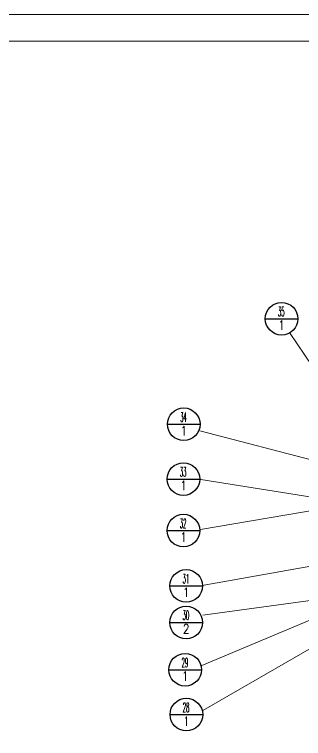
# Model space of a CAD drawing. Header units: millimetres. Extents: x 348 to 7549, y -2121 to -1262.
# Drawn here: x 945.6 to 1054, y -1534 to -1262.2 of the extents above; entities that cross this region are included whole.
import ezdxf
from ezdxf.enums import TextEntityAlignment as Align

# ---------------------------------------------------------------- set-up
doc = ezdxf.new("R2010")
doc.units = ezdxf.units.MM
doc.header["$LTSCALE"] = 46.255
doc.layers.get('0').update_dxf_attribs({"linetype": 'CONTINUOUS'})
for name, color, linetype, lineweight in [('dim', 82, 'CONTINUOUS', 9), ('图框_内框线', 5, 'CONTINUOUS', 13), ('图框_外框线', 7, 'CONTINUOUS', 13)]:
    doc.layers.add(name, color=color, linetype=linetype, lineweight=lineweight)
doc.styles.add('ROMANC', font='romanc.shx', dxfattribs={"bigfont": 'gbcbig.shx'})
doc.styles.get("Standard").update_dxf_attribs({"font": 'txt', "width": 0.85, "bigfont": 'gbcbig.shx'})
doc.dimstyles.new('YanXiu', dxfattribs={"dimtxt": 2.5, "dimasz": 2.2, "dimexe": 0.66, "dimexo": 0.66, "dimgap": 0.66, "dimtad": 0, "dimtoh": 1, "dimdsep": 46, "dimtxsty": 'ROMANC', "dimcen": 0, "dimclrd": 256, "dimclre": 131, "dimclrt": 42, "dimazin": 2, "dimtfac": 1, "dimtofl": 0, "dimtmove": 0, "dimatfit": 3, "dimfxl": 1, "dimlwd": 5, "dimlwe": 5, "dimarcsym": 0})

msp = doc.modelspace()

# ---------------------------------------------------------------- linework, layer by layer
at = {"color": 2, "linetype": 'Continuous'}
for p, q in [((1039.64242, -1376.40268), (1051.88872, -1376.40268)), ((1002.94978, -1416.04345), (1015.19608, -1416.04345)), ((1002.81333, -1436.60223), (1015.05963, -1436.60223)), ((1002.81333, -1455.95395), (1015.05963, -1455.95395)), ((1003.86749, -1476.71177), (1016.11379, -1476.71177)), ((1003.86749, -1490.45523), (1016.11379, -1490.45523)), ((1003.48317, -1508.19552), (1015.72947, -1508.19552)), ((1003.92415, -1525.0404), (1016.17045, -1525.0404))]:
    msp.add_line(p, q, dxfattribs=at)
for centre in [(1045.76557, -1376.40268), (1009.07293, -1416.04345), (1008.93648, -1436.60223), (1008.93648, -1455.95395), (1009.99064, -1476.71177), (1009.99064, -1490.45523), (1009.60632, -1508.19552), (1010.0473, -1525.0404)]:
    msp.add_circle(centre, 6.12315, dxfattribs=at)
at = {"layer": '图框_内框线'}
msp.add_lwpolyline([(373.24305, -2093.1601), (1527.24305, -2093.1601), (1527.24305, -1272.1601), (373.24305, -1272.1601)], close=True, dxfattribs=at)
at = {"layer": '图框_外框线'}
msp.add_lwpolyline([(348.24305, -2103.1601), (1537.24305, -2103.1601), (1537.24305, -1262.1601), (348.24305, -1262.1601)], close=True, dxfattribs=at)

# ---------------------------------------------------------------- texts
at = {"color": 2, "linetype": 'Continuous'}
for s, height, width, p, p2 in [('35', 3.498943, 0.42, (1044.43615, -1375.46416), (1046.88541, -1375.46416)), ('1', 3.49894, 2.1, (1044.53638, -1380.5759), (1046.98564, -1380.5759)), ('34', 3.498943, 0.42, (1007.74352, -1415.10493), (1010.19278, -1415.10493)), ('1', 3.49894, 2.1, (1007.84375, -1420.21667), (1010.29301, -1420.21667)), ('33', 3.498943, 0.42, (1007.60706, -1435.66371), (1010.05632, -1435.66371)), ('1', 3.49894, 2.1, (1007.70729, -1440.77545), (1010.15655, -1440.77545)), ('32', 3.498943, 0.42, (1007.60706, -1455.01543), (1010.05632, -1455.01543)), ('1', 3.49894, 2.1, (1007.70729, -1460.12717), (1010.15655, -1460.12717)), ('31', 3.498943, 0.525, (1008.66122, -1475.77325), (1011.11048, -1475.77325)), ('1', 3.49894, 2.1, (1008.76145, -1480.88499), (1011.21071, -1480.88499)), ('30', 3.498943, 0.466667, (1008.66122, -1489.51671), (1011.11048, -1489.51671)), ('2', 3.49894, 1.05, (1008.76145, -1494.62845), (1011.21071, -1494.62845)), ('29', 3.498943, 0.42, (1008.27691, -1507.257), (1010.72617, -1507.257)), ('1', 3.49894, 2.1, (1008.37714, -1512.36874), (1010.8264, -1512.36874)), ('28', 3.498943, 0.42, (1008.71789, -1524.10188), (1011.16715, -1524.10188)), ('1', 3.49894, 2.1, (1008.81812, -1529.21362), (1011.26738, -1529.21362))]:
    msp.add_text(s, height=height, dxfattribs=dict(at, width=width)).set_placement(p, p2, align=Align.FIT)

# ---------------------------------------------------------------- leaders
at = {"layer": 'dim'}
for points in [[(1068.64965, -1411.15604), (1048.77402, -1381.51099)], [(1074.41993, -1433.99054), (1015.0778, -1418.51824)], [(1063.2745, -1444.35552), (1015.46318, -1436.81419)], [(1068.89329, -1446.39534), (1015.32961, -1455.59623)], [(1072.33568, -1466.59296), (1015.98085, -1476.51185)], [(1071.06875, -1480.20223), (1016.26888, -1487.73569)], [(1074.39437, -1481.99623), (1015.82465, -1506.66295)], [(1070.80457, -1491.93118), (1016.26563, -1523.50783)]]:
    msp.add_leader(points, dimstyle='YanXiu', override={"dimasz": 2, "dimgap": 0.66, "dimtad": 0}, dxfattribs=at)

doc.saveas('drawing.dxf')
